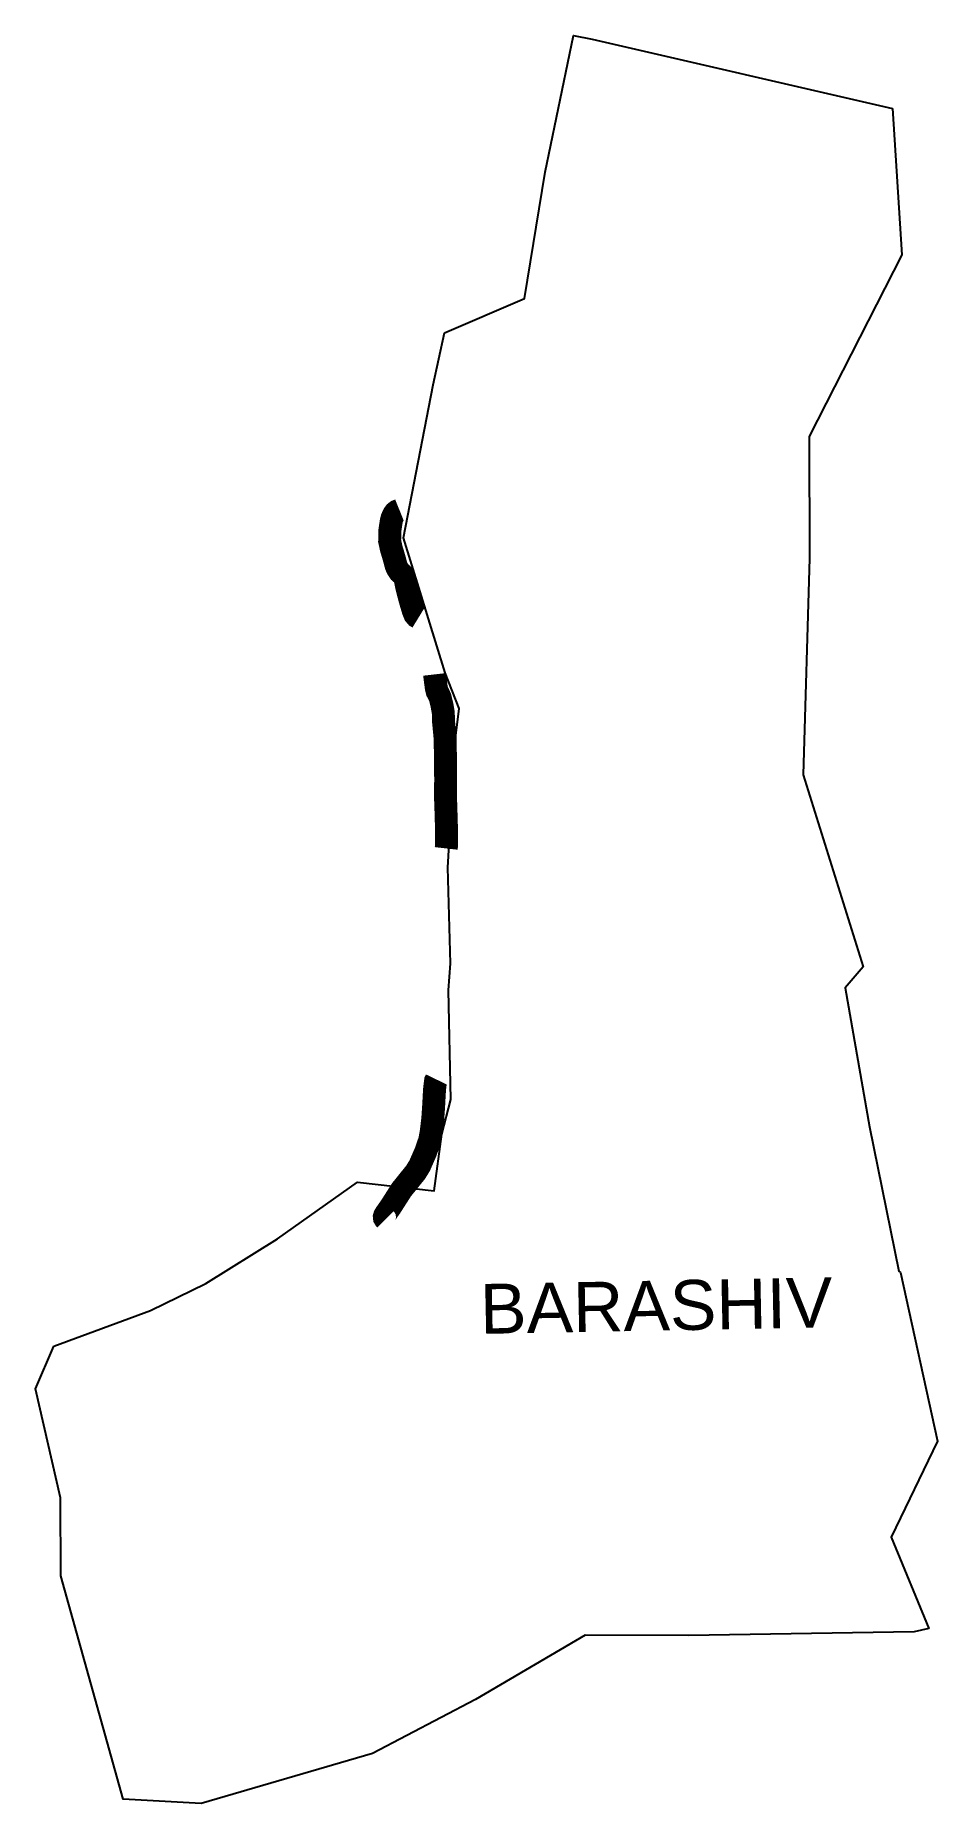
# Model space of a CAD drawing. Header units: metres. Extents: x 277596 to 279562, y 2042771 to 2046625.
import ezdxf

# ---------------------------------------------------------------- set-up
doc = ezdxf.new("R2010")
doc.units = ezdxf.units.M
for name, color, linetype in [('ARTIFICIALLY PROTECTED', 10, 'Continuous'), ('village', 3, 'Continuous'), ('VILLAGE NAME', 250, 'Continuous')]:
    doc.layers.add(name, color=color, linetype=linetype)
doc.styles.get("Standard").update_dxf_attribs({"font": 'simplex.shx'})

msp = doc.modelspace()

# ---------------------------------------------------------------- linework, layer by layer
at = {"layer": 'ARTIFICIALLY PROTECTED', "const_width": 50, "flags": 128}
for points in [[(278388.9, 2045590.4), (278383.2, 2045588.1), (278379.7, 2045585.4), (278376.9, 2045581.7), (278372.6, 2045572.7), (278371, 2045566.3), (278368.1, 2045546.7), (278367.5, 2045522.9), (278371.2, 2045506), (278375.2, 2045492.7), (278378.4, 2045481.7), (278381.7, 2045468.9), (278385.2, 2045461.6), (278389.7, 2045455), (278395.1, 2045450.4), (278398.8, 2045445.8), (278401.5, 2045438.8), (278404.5, 2045423.7), (278411.5, 2045396.3), (278418.8, 2045371.8), (278422.4, 2045362.6), (278426.2, 2045358.2), (278430.3, 2045355.7)], [(278465.4, 2045232.2), (278465.9, 2045227.8), (278469.2, 2045202.8), (278471.2, 2045194.6), (278474.1, 2045189.6), (278477.4, 2045182), (278481.6, 2045165), (278484.4, 2045148.7), (278484.9, 2045129.7), (278488.4, 2045092.7), (278489, 2045057), (278489, 2045042.1), (278489.6, 2045003.5), (278489.1, 2044967.7), (278490.1, 2044939.1), (278491.4, 2044895.3), (278491.1, 2044856.4), (278490.7, 2044852.9)], [(278469.1, 2044349.4), (278467.6, 2044346.3), (278465.3, 2044327.5), (278463.4, 2044292), (278461.5, 2044263.8), (278458.1, 2044235.1), (278454.9, 2044217.1), (278446, 2044191.3), (278432.9, 2044161.3), (278424.1, 2044147), (278393.3, 2044108.8), (278369.7, 2044071.8), (278359, 2044056.6), (278356.6, 2044052.5), (278356, 2044050.3), (278356.3, 2044047.2), (278357.8, 2044044.6), (278358.2, 2044044.2)]]:
    msp.add_lwpolyline(points, dxfattribs=at)
at = {"layer": 'village'}
for points in [[(277846.5, 2043845.8), (277966.9, 2043904.5), (278122.8, 2044001.9), (278297.7, 2044125.4), (278464.3, 2044106.4), (278481.3, 2044230.2), (278500.7, 2044305.9), (278495.4, 2044543.6), (278500, 2044601.8), (278494, 2044811.5), (278510.3, 2045087.3), (278518.9, 2045157.6), (278488.7, 2045236), (278397.9, 2045530), (278462.1, 2045863.4), (278486.8, 2045976.4), (278661, 2046051.9), (278706.3, 2046326.7), (278768.4, 2046625.2), (278808.5, 2046616.8)], [(279463.4, 2046465.7), (279483.2, 2046146.5), (279281.9, 2045751), (279282.4, 2045485.5), (279268.7, 2045013.6), (279399.2, 2044595), (279360.2, 2044548.7), (279413.4, 2044246.3), (279476.7, 2043931.7), (279480.9, 2043928.5), (279561.5, 2043561.2), (279460.1, 2043351.3), (279542.6, 2043152.3), (279510.7, 2043144.9), (279018.9, 2043137), (278793.4, 2043138), (278554.4, 2042998.1), (278329.9, 2042880.2), (277957.1, 2042770.8), (277787.1, 2042780.6), (277650.7, 2043267.2), (277650, 2043437.1), (277595.6, 2043674.9), (277635.8, 2043768)]]:
    msp.add_lwpolyline(points, dxfattribs=at)
at = {"layer": 'village', "flags": 128}
for points in [[(278808.5, 2046616.8), (279463.4, 2046465.7)], [(277635.8, 2043768), (277846.5, 2043845.8)]]:
    msp.add_lwpolyline(points, dxfattribs=at)

# ---------------------------------------------------------------- texts
at = {"layer": 'VILLAGE NAME', "insert": (278563.3, 2043903.3), "char_height": 108.748, "attachment_point": 1, "rotation": 1.1028}
msp.add_mtext_dynamic_manual_height_columns('{\\fArial|b0|i0|c0|p34;BARASHIV}', width=726.929, gutter_width=543.7, heights=[0], dxfattribs=at)

doc.saveas('drawing.dxf')
